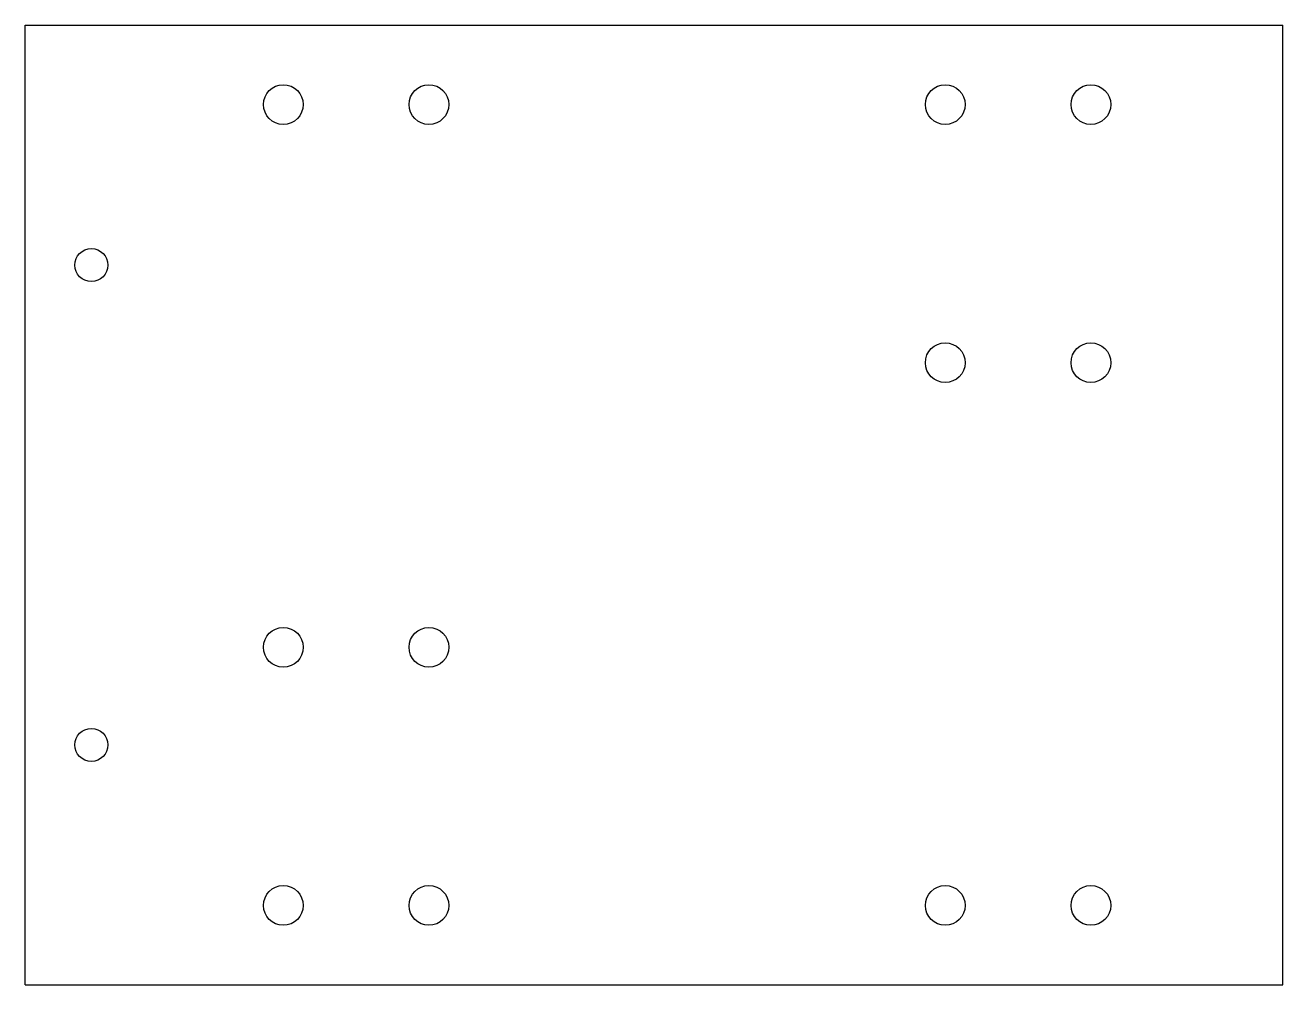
# Model space of a CAD drawing. Header units: millimetres. Extents: x 0 to 190, y 0 to 145.
import ezdxf

# ---------------------------------------------------------------- set-up
doc = ezdxf.new("R2010")
doc.units = ezdxf.units.MM

msp = doc.modelspace()

# ---------------------------------------------------------------- linework, layer by layer
at = {"color": 7, "linetype": 'Continuous'}
for p, q in [((0, 0), (0, 145)), ((0, 145), (190, 145)), ((190, 0), (190, 145)), ((0, 0), (190, 0))]:
    msp.add_line(p, q, dxfattribs=at)
for centre, radius in [((39, 133), 3), ((61, 133), 3), ((139, 133), 3), ((161, 133), 3), ((10, 108.75), 2.5), ((139, 94), 3), ((161, 94), 3), ((39, 51), 3), ((61, 51), 3), ((10, 36.25), 2.5), ((39, 12), 3), ((61, 12), 3), ((139, 12), 3), ((161, 12), 3)]:
    msp.add_circle(centre, radius, dxfattribs=at)

doc.saveas('drawing.dxf')
